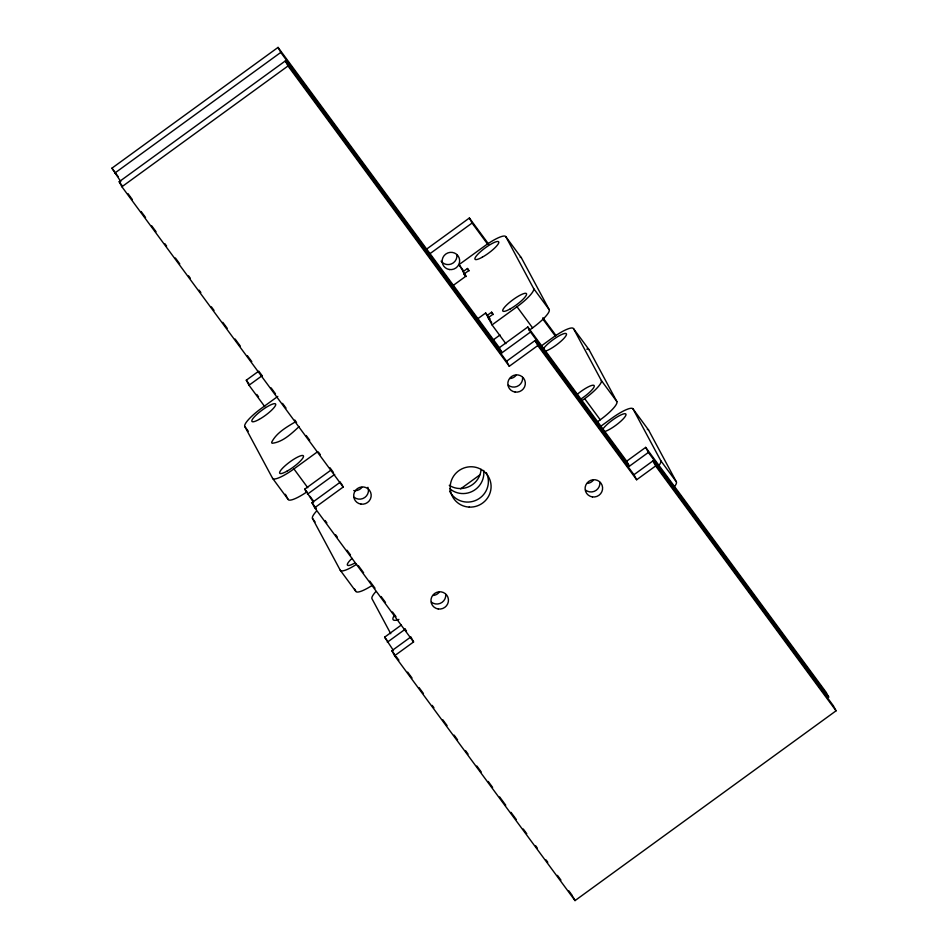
<?xml version="1.0" encoding="UTF-8"?>
<svg xmlns="http://www.w3.org/2000/svg" width="948" height="948" viewBox="0 0 948 948"><rect width="100%" height="100%" fill="white"/><g stroke="black" fill="none" stroke-linecap="round" stroke-linejoin="round"><path stroke-width="1.42" d="M299.189 426.529C291.534 433.544 282.765 442.159 272.076 443.273L271.626 442.301C276.389 432.892 286.414 427.181 295.231 421.955M120.787 181.554L111.935 168.175L278.06 47.4L499.335 347.691L502.037 352.727L530.513 332.025L527.811 326.989L499.335 347.691M114.637 173.211L280.762 52.436L278.06 47.4M652.935 460.918L655.637 465.954L636.653 479.759L633.951 474.723L652.935 460.918L833.363 705.774L836.065 710.81L575.021 900.6L394.593 655.743L413.577 641.95L314.7 507.749L343.176 487.047L121.901 186.756L119.199 181.72L285.312 60.945L506.588 361.235L509.289 366.272L537.777 345.57L535.075 340.522L506.588 361.235M121.901 186.756L288.014 65.981L285.312 60.945M264.753 406.609L249.004 385.244L246.302 380.195L258.235 371.521M426.434 249.241L469.379 218.016L488.635 244.146M249.004 385.244L262.122 375.692M430.333 253.412L472.08 223.053L469.379 218.016M277.788 396.418L261.423 408.315A23.427 4.941 -36.4 0 0 244.797 426.517L272.586 478.325L288.145 499.454A23.487 4.953 -36.4 0 0 306.998 491.822M466.321 276.508L459.022 264.658L484.499 246.124A23.487 4.953 -36.4 0 1 505.853 236.727L521.412 257.856L549.2 309.652A23.487 4.953 -36.4 0 1 532.575 327.866L529.008 330.461M462.861 271.815L467.447 268.485L469.177 270.832M452.35 286.047L465.409 276.567L464.046 274.019L468.632 270.69L467.447 268.485M477.354 319.038L485.66 312.994L489.986 318.86M489.618 319.061L487.023 315.542L491.609 312.2L493.339 314.546M505.877 343.674L492.048 324.903L488.208 317.746L492.794 314.404L491.609 312.2M272.586 478.325A23.487 4.953 -36.4 0 0 293.927 468.928L317.71 451.639M492.048 324.903L517.004 306.749A23.487 4.953 -36.4 0 0 533.629 288.536L505.853 236.727M492.924 340.154L500.034 334.976M313.563 502.523L304.735 489.168L330.84 470.196M307.436 494.204L334.727 474.367M314.7 507.749L311.987 502.713L340.474 482.011M540.621 346.458L552.186 338.057A23.487 4.953 -36.4 0 1 573.54 328.66L589.099 349.776L616.875 401.585A23.487 4.953 -36.4 0 1 600.25 419.798L596.695 422.381M460.621 488.872L479.759 474.972M581.124 401.265L584.691 398.67A23.487 4.953 -36.4 0 0 601.316 380.468L573.54 328.66M600.025 426.837L611.685 418.352A23.487 4.953 -36.4 0 1 633.039 408.955L648.598 430.084L676.374 481.88A23.487 4.953 -36.4 0 1 675.012 485.933M393.467 650.529L384.627 637.175L401.241 625.087M648.385 452.421L629.401 466.215L626.687 461.178L645.683 447.373L826.099 692.23L828.801 697.266L648.385 452.421L645.683 447.373M387.329 642.211L405.128 629.271M394.593 655.743L391.891 650.707L410.875 636.902L413.577 641.95M633.039 408.955L660.815 460.764L676.374 481.88M533.629 288.536L549.2 309.652M601.316 380.468L616.875 401.585M655.637 465.954L836.065 710.81M542.884 317.77L556.014 335.58M472.08 223.053L487.829 244.43M542.967 319.251L555.208 335.876M517.004 306.749L532.575 327.866M584.691 398.67L600.25 419.798M527.811 326.989L626.687 461.178M530.513 332.025L629.401 466.215M535.075 340.522L633.951 474.723M537.777 345.57L636.653 479.759M459.022 264.658L463.347 270.524M464.046 274.019L465.776 276.366M488.208 317.746L491.668 322.439M280.762 52.436L502.037 352.727M288.014 65.981L509.289 366.272M111.935 168.175L118.085 176.518M119.199 181.72L121.83 185.287M127.98 193.629L132.365 199.59M141.145 211.511L145.542 217.471M151.68 225.802L156.076 231.762M164.857 243.683L166.611 246.065M175.392 257.986L179.788 263.935M188.569 275.856L190.323 278.238M199.104 290.159L200.858 292.541M211.392 306.832L214.023 310.411M222.804 322.332L227.2 328.292M235.104 339.017L240.365 346.162M247.392 355.69L251.789 361.65M258.804 371.189L262.323 375.953M271.104 387.874L275.489 393.823M282.516 403.362L286.035 408.126M294.816 420.047L296.57 422.429M306.228 435.535L309.735 440.299M318.516 452.22L320.27 454.602M329.928 467.708L333.447 472.471M246.302 380.195L248.933 383.762M256.801 394.451L258.555 396.821M293.927 468.928L307.768 487.71M304.735 489.168L306.477 491.55M309.984 496.302L313.48 501.042M311.987 502.713L316.371 508.649M325.117 520.523L326.87 522.905M335.616 534.779L337.37 537.149M346.992 550.219L350.499 554.959M358.368 565.648L363.617 572.782M369.744 581.088L374.993 588.21M381.12 596.529L385.504 602.466M392.496 611.97L396.003 616.721M404.749 628.595L406.502 630.965M244.797 426.517L248.258 431.21M316.371 511.28A23.427 4.941 -36.4 0 0 312.485 518.438L315.08 521.957M312.485 518.438L340.261 570.258L355.832 591.374A23.487 4.953 -36.4 0 0 372.185 585.402M384.627 637.175L388.135 641.926M391.891 650.707L394.522 654.274M396.276 656.656L398.895 660.223M407.652 672.108L412.036 678.045M419.04 687.561L423.424 693.498M432.181 705.383L433.935 707.765M442.692 719.65L447.065 725.587M454.08 735.103L457.576 739.855M465.468 750.555L468.087 754.122M476.844 766.008L481.229 771.945M488.232 781.46L492.616 787.397M499.62 796.913L505.746 805.231M511.008 812.353L516.257 819.487M523.272 829.002L526.768 833.754M535.525 845.64L537.279 848.022M546.036 859.907L547.79 862.277M557.424 875.36L560.932 880.111M568.812 890.812L572.319 895.564M485.66 312.994L487.023 315.542M572.995 896.82L575.021 900.6M341.15 483.267L343.176 487.047M390.742 633.714L371.983 598.733A23.427 4.941 -36.4 0 1 375.882 591.576M354.434 588.791L355.832 591.374M285.372 494.264L288.145 499.454M603.035 428.851A14.682 3.093 -36.4 0 1 620.549 415.106A14.682 3.093 -36.4 0 1 622.812 419.324A14.682 3.093 -36.4 0 1 604.516 431.613M660.815 460.764A23.487 4.953 -36.4 0 1 658.327 466.298M647.342 429.408A23.487 4.953 -36.4 0 1 648.598 430.084M398.907 619.423A26.414 5.57 -36.4 0 1 393.716 616.354M520.156 257.181A23.487 4.953 -36.4 0 1 521.412 257.856M356.614 564.285A23.487 4.953 -36.4 0 1 340.261 570.258M586.753 349.148A23.487 4.953 -36.4 0 1 589.099 349.776M577.545 394.072A14.682 3.093 -36.4 0 1 594.147 385.575A14.682 3.093 -36.4 0 1 580.994 398.966M543.536 348.556A14.682 3.093 -36.4 0 1 561.05 334.81A14.682 3.093 -36.4 0 1 563.313 339.029A14.682 3.093 -36.4 0 1 545.017 351.305M354.599 563.148A14.682 3.093 -36.4 0 1 352.04 558.384M593.365 480.162A8.805 8.603 -28.2 0 1 587.452 483.409M516.103 375.313A8.805 8.603 -28.2 0 1 510.19 378.548M361.958 487.379A8.805 8.603 -28.2 0 1 353.758 490.59M483.67 470.433A20.548 20.074 -28.2 0 1 449.862 488.777M439.22 592.239A8.805 8.603 -28.2 0 1 433.307 595.474M481.086 469.355A20.548 20.074 -28.2 0 1 449.269 485.317M456.912 254.929A8.805 8.603 -28.2 0 1 441.069 261.115M522.597 377.434A8.805 8.603 -28.2 0 1 508.329 385.244M367.931 487.319A8.805 8.603 -28.2 0 1 354.185 497.321M445.726 594.372A8.805 8.603 -28.2 0 1 431.447 602.181M486.312 472.685A20.548 20.074 -28.2 0 1 476.927 499.857A20.548 20.074 -28.2 0 1 449.577 491.111M599.871 482.295A8.805 8.603 -28.2 0 1 585.591 490.104M510.273 308.882A14.682 3.093 -36.4 0 0 526.472 293.643A14.682 3.093 -36.4 0 0 507.192 304.498A14.682 3.093 -36.4 0 0 510.273 308.882M482.212 257.24A14.682 3.093 -36.4 0 0 498.731 241.906A14.682 3.093 -36.4 0 0 479.652 252.464A14.682 3.093 -36.4 0 0 482.212 257.24M286.912 471.227A14.682 3.093 -36.4 0 0 303.431 455.893A14.682 3.093 -36.4 0 0 284.353 466.452A14.682 3.093 -36.4 0 0 286.912 471.227M259.136 419.419A14.682 3.093 -36.4 0 0 275.655 404.097A14.682 3.093 -36.4 0 0 256.576 414.643A14.682 3.093 -36.4 0 0 259.136 419.419M449.471 269.54A8.805 8.603 -28.2 0 0 459.093 257.773A8.805 8.603 -28.2 0 0 444.114 255.628A8.805 8.603 -28.2 0 0 449.471 269.54M515.155 392.057A8.805 8.603 -28.2 0 0 524.777 380.29A8.805 8.603 -28.2 0 0 509.811 378.145A8.805 8.603 -28.2 0 0 515.155 392.057M361.01 504.123A8.805 8.603 -28.2 0 0 370.632 492.356A8.805 8.603 -28.2 0 0 355.666 490.211A8.805 8.603 -28.2 0 0 361.01 504.123M469.236 507.097A20.548 20.074 -28.2 0 0 489.014 477.721A20.548 20.074 -28.2 0 0 453.689 475.991A20.548 20.074 -28.2 0 0 469.236 507.097M592.429 496.918A8.805 8.603 -28.2 0 0 602.051 485.151A8.805 8.603 -28.2 0 0 587.073 483.006A8.805 8.603 -28.2 0 0 592.429 496.918M438.284 608.983A8.805 8.603 -28.2 0 0 447.906 597.216A8.805 8.603 -28.2 0 0 432.928 595.071A8.805 8.603 -28.2 0 0 438.284 608.983"/></g></svg>
